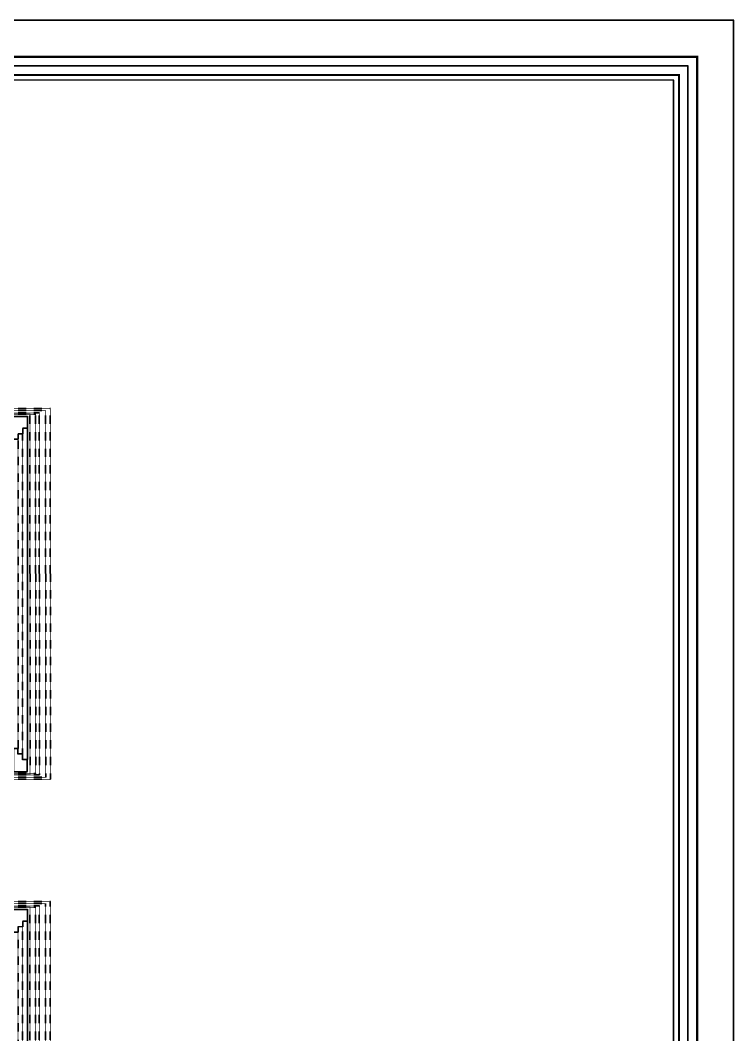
# Model space of a CAD drawing. Header units: inches. Extents: x 4821 to 127877, y 58012 to 433683.
# Drawn here: x 82951 to 90647, y 92464 to 103408 of the extents above; entities that cross this region are included whole.
import ezdxf

# ---------------------------------------------------------------- set-up
doc = ezdxf.new("R2010")
doc.units = ezdxf.units.IN
doc.header["$MEASUREMENT"] = 0
doc.linetypes.add('104-TYPICAL FLOOR$0$HIDDEN', pattern=[0.375, 0.25, -0.125])
for name, color, linetype in [('A-ELV', 11, 'Continuous'), ('A-LIN-10', 8, 'Continuous'), ('A-WAL-CMU', 7, 'Continuous'), ('ELECTRICAL', 4, 'Continuous')]:
    doc.layers.add(name, color=color, linetype=linetype)

# ---------------------------------------------------------------- blocks, each defined once
blk = doc.blocks.new('kr')
at = {"layer": 'A-ELV'}
blk.add_line((1023877, -1333095), (1020302, -1333095, 0), dxfattribs=at)
at = {"layer": 'A-ELV', "elevation": 0}
blk.add_lwpolyline([(1020172, -1333095), (1020302, -1333095), (1020302, -1333145), (1020362, -1333145), (1020362, -1333195), (1020422, -1333195), (1020422, -1333245), (1020172, -1333245), (1020172, -1333095)], dxfattribs=at)
at = {"layer": 'A-ELV'}
blk.add_lwpolyline([(1024007, -1333095), (1023877, -1333095), (1023877, -1333145), (1023817, -1333145), (1023817, -1333195), (1023757, -1333195), (1023757, -1333245), (1024007, -1333245), (1024007, -1333095)], dxfattribs=at)
at = {"layer": 'A-LIN-10', "linetype": '104-TYPICAL FLOOR$0$HIDDEN', "ltscale": 0.4}
for p, q in [((1020091, -1332845, 0), (1020091, -1333245, 0)), ((1022307, -1332845), (1020091, -1332845, 0)), ((1020111, -1332895, 0), (1020111, -1333245, 0)), ((1022307, -1332895), (1020111, -1332895, 0)), ((1022307, -1332845), (1024088, -1332845)), ((1022307, -1332895), (1024068, -1332895)), ((1024068, -1332895), (1024068, -1333245)), ((1024088, -1332845), (1024088, -1333245)), ((1022307, -1332965), (1020136, -1332965, 0)), ((1020136, -1332965, 0), (1020136, -1333245, 0)), ((1020136, -1333005, 0), (1020136, -1333245, 0)), ((1022307, -1333005), (1020151, -1333005, 0)), ((1020151, -1333005, 0), (1020151, -1333245, 0)), ((1022307, -1332965), (1024043, -1332965)), ((1022307, -1333005), (1024028, -1333005)), ((1024028, -1333005), (1024028, -1333245)), ((1024043, -1332965), (1024043, -1333245)), ((1024043, -1333005), (1024043, -1333245)), ((1020147, -1333065, 0), (1020147, -1333245, 0)), ((1022307, -1333065), (1020147, -1333065, 0)), ((1020362, -1333145, 0), (1023817, -1333145)), ((1022307, -1333065), (1024032, -1333065)), ((1024032, -1333065), (1024032, -1333245)), ((1023757, -1333195), (1020422, -1333195, 0))]:
    blk.add_line(p, q, dxfattribs=at)
blk = doc.blocks.new('FIRST SLAB EDGE')
at = {"layer": 'A-WAL-CMU', "xscale": -1, "rotation": 270}
for p in [(2529187, -2735712, 2058), (2529187, -2741030, 848)]:
    blk.add_blockref('kr', p, dxfattribs=at)
blk = doc.blocks.new('BANDA-MOATAZ')
at = {"color": 10}
blk.add_lwpolyline([(0, 0), (0, 40500), (-57155, 40500), (-57155, 0)], close=True, dxfattribs=at)
at = {"const_width": 17.5}
for points in [[(-350, 350), (-350, 40150), (-56805, 40150), (-56805, 350)], [(-525, 5112.5), (-525, 39975), (-56630, 39975), (-56630, 5112.5)]]:
    blk.add_lwpolyline(points, close=True, dxfattribs=at)
at = {"color": 131}
blk.add_lwpolyline([(-437.5, 437.5), (-437.5, 40062.5), (-56717.5, 40062.5), (-56717.5, 437.5)], close=True, dxfattribs=at)
at = {"layer": 'ELECTRICAL', "color": 131}
blk.add_lwpolyline([(-575, 5162.5), (-575, 39925), (-56580, 39925), (-56580, 5162.5)], close=True, dxfattribs=at)

msp = doc.modelspace()

# ---------------------------------------------------------------- block references
at = {"xscale": 1.12079201326193, "yscale": 1.12079201326193, "zscale": 1.12079201326193}
for p in [(90643.4, 58012.5, 0), (90646.8, 58015.5, 0)]:
    msp.add_blockref('BANDA-MOATAZ', p, dxfattribs=at)
at = {"layer": 'A-WAL-CMU'}
for p in [(-1113068, 1810839.4, 0), (-1113064.6, 1810842.4, 0)]:
    msp.add_blockref('FIRST SLAB EDGE', p, dxfattribs=at)

doc.saveas('drawing.dxf')
